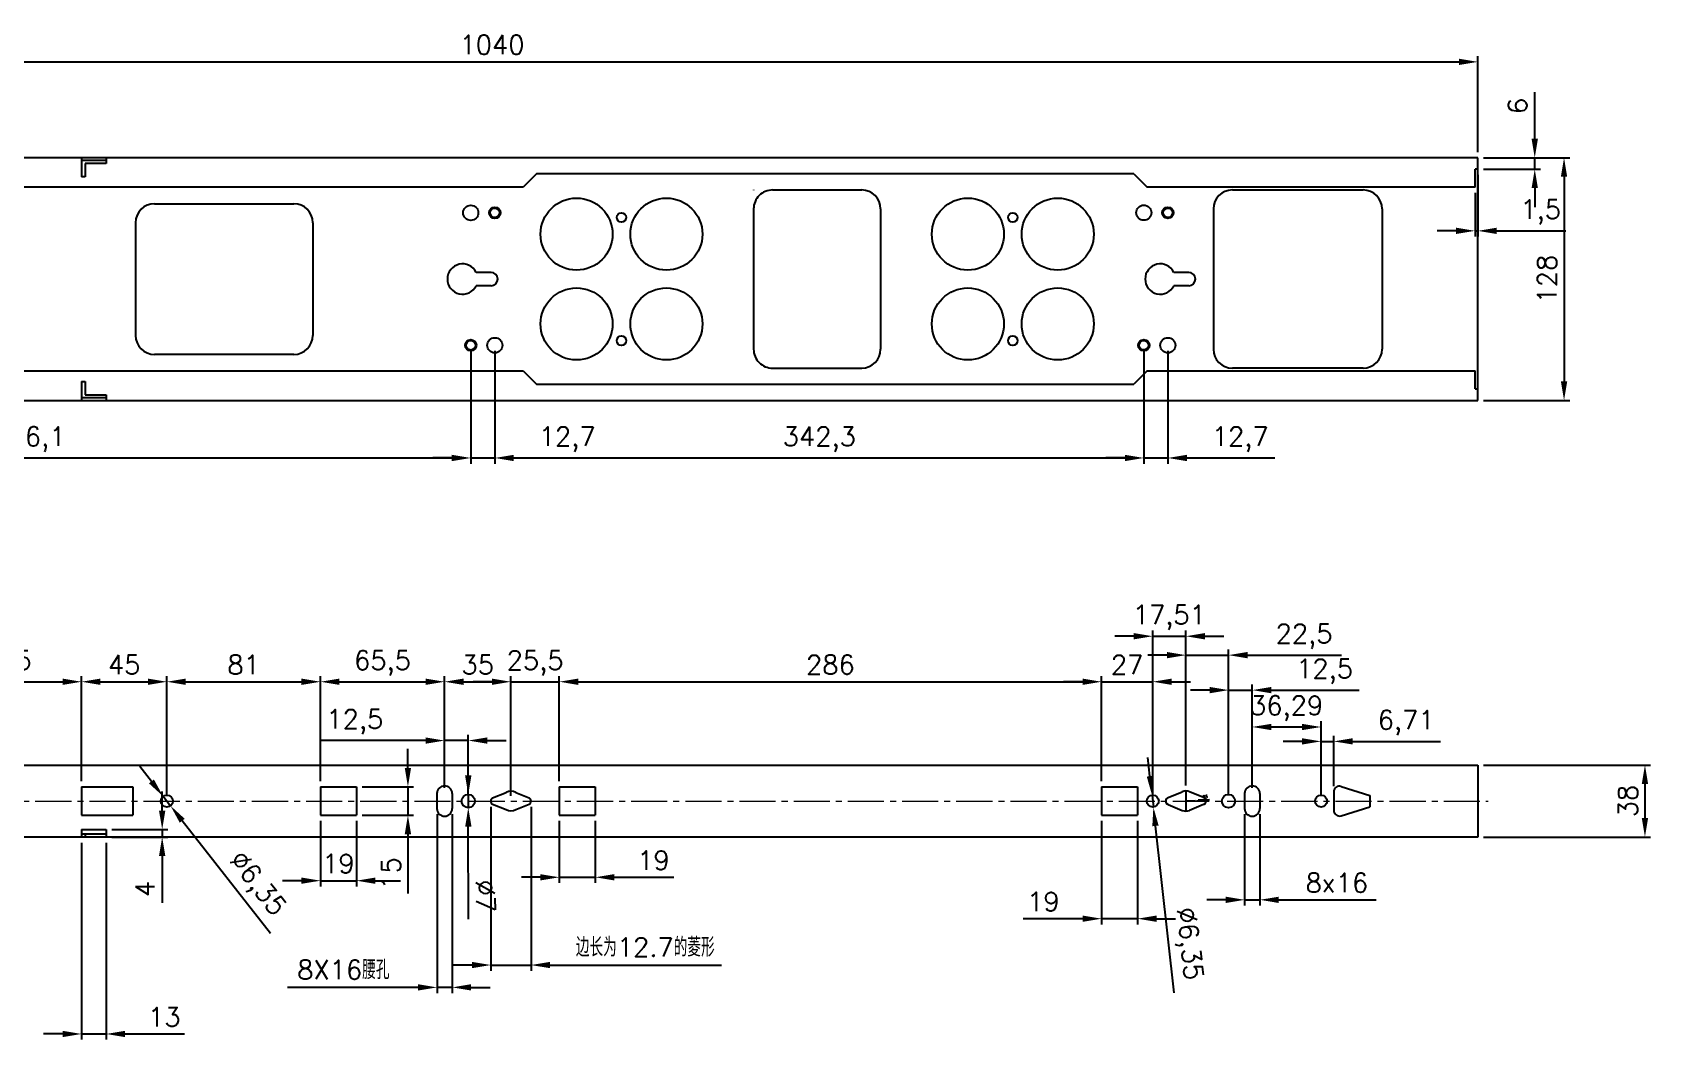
# Model space of a CAD drawing. Header units: millimetres. Extents: x 25928 to 50356, y -44172 to 20163.
# Drawn here: x 32324 to 33177, y 18447 to 18978 of the extents above; entities that cross this region are included whole.
import ezdxf

# ---------------------------------------------------------------- set-up
doc = ezdxf.new("R2010")
doc.units = ezdxf.units.MM
doc.linetypes.add('CENTER2', pattern=[28.575, 19.05, -3.175, 3.175, -3.175])
doc.layers.add('cen', color=1, linetype='CENTER2', lineweight=9)
doc.layers.add('dim', color=2, linetype='Continuous', lineweight=9)
doc.layers.add('yellow', color=2, linetype='Continuous')
doc.styles.get("Standard").update_dxf_attribs({"font": 'txt', "bigfont": 'gbcbig.shx'})
doc.dimstyles.new('0.25small', dxfattribs={"dimtxt": 1.5, "dimasz": 1.5, "dimexe": 1, "dimexo": 1, "dimgap": 1, "dimtad": 1, "dimtxsty": 'Standard', "dimcen": 2.5, "dimadec": 0, "dimazin": 0, "dimtfac": 1, "dimtmove": 0, "dimatfit": 3, "dimfxl": 0, "dimarcsym": 0})
doc.dimstyles.new('2-small', dxfattribs={"dimtxt": 10, "dimasz": 10, "dimexe": 3, "dimexo": 3, "dimgap": 4, "dimtad": 1, "dimtxsty": 'Standard', "dimcen": 5, "dimadec": 0, "dimazin": 0, "dimtfac": 1, "dimtmove": 0, "dimatfit": 3, "dimfxl": 0, "dimarcsym": 0})

# ---------------------------------------------------------------- blocks, each defined once
blk = doc.blocks.new('*D253')
at = {"layer": 'Defpoints', "color": 0}
for p in [(33086.04, 18962.42), (32046.04, 18911.81), (33086.04, 18911.81)]:
    blk.add_point(p, dxfattribs=at)
at = {"layer": 'dim', "color": 0, "lineweight": -2}
for p, q in [((32046.04, 18914.81), (32046.04, 18965.42)), ((32056.04, 18962.42), (33076.04, 18962.42)), ((33086.04, 18914.81), (33086.04, 18965.42))]:
    blk.add_line(p, q, dxfattribs=at)
at = {"layer": 'dim', "color": 0}
for points in [[(32056.04, 18964.09), (32056.04, 18960.76), (32046.04, 18962.42)], [(33076.04, 18964.09), (33076.04, 18960.76), (33086.04, 18962.42)]]:
    blk.add_solid(points, dxfattribs=at)
at = {"layer": 'dim', "color": 0, "insert": (32566.04, 18971.42), "char_height": 10, "attachment_point": 5}
blk.add_mtext('1040', dxfattribs=at)
blk = doc.blocks.new('*D254')
at = {"layer": 'Defpoints', "color": 0}
for p in [(33086.04, 18911.81), (33086.04, 18783.81), (33131.5, 18783.81)]:
    blk.add_point(p, dxfattribs=at)
at = {"layer": 'dim', "color": 0, "lineweight": -2}
for p, q in [((33089.04, 18911.81), (33134.5, 18911.81)), ((33131.5, 18901.81), (33131.5, 18793.81)), ((33089.04, 18783.81), (33134.5, 18783.81))]:
    blk.add_line(p, q, dxfattribs=at)
at = {"layer": 'dim', "color": 0}
for points in [[(33129.83, 18901.81), (33133.16, 18901.81), (33131.5, 18911.81)], [(33129.83, 18793.81), (33133.16, 18793.81), (33131.5, 18783.81)]]:
    blk.add_solid(points, dxfattribs=at)
at = {"layer": 'dim', "color": 0, "insert": (33122.5, 18847.81), "char_height": 10, "attachment_point": 5, "rotation": 90}
blk.add_mtext('128', dxfattribs=at)
blk = doc.blocks.new('*D255')
at = {"layer": 'Defpoints', "color": 0}
for p in [(33086.04, 18591.39), (33086.04, 18553.39), (33174.17, 18553.39)]:
    blk.add_point(p, dxfattribs=at)
at = {"layer": 'dim', "color": 0, "lineweight": -2}
for p, q in [((33089.04, 18591.39), (33177.17, 18591.39)), ((33174.17, 18581.39), (33174.17, 18563.39)), ((33089.04, 18553.39), (33177.17, 18553.39))]:
    blk.add_line(p, q, dxfattribs=at)
at = {"layer": 'dim', "color": 0}
for points in [[(33172.5, 18581.39), (33175.84, 18581.39), (33174.17, 18591.39)], [(33172.5, 18563.39), (33175.84, 18563.39), (33174.17, 18553.39)]]:
    blk.add_solid(points, dxfattribs=at)
at = {"layer": 'dim', "color": 0, "insert": (33165.17, 18572.39), "char_height": 10, "attachment_point": 5, "rotation": 90}
blk.add_mtext('38', dxfattribs=at)
blk = doc.blocks.new('*D275')
at = {"layer": 'Defpoints', "color": 0}
for p in [(32349.54, 18635.35), (32267.04, 18577.71), (32349.54, 18579.89)]:
    blk.add_point(p, dxfattribs=at)
at = {"layer": 'dim', "color": 0, "lineweight": -2}
for p, q in [((32267.04, 18580.71), (32267.04, 18638.35)), ((32277.04, 18635.35), (32339.54, 18635.35)), ((32349.54, 18582.89), (32349.54, 18638.35))]:
    blk.add_line(p, q, dxfattribs=at)
at = {"layer": 'dim', "color": 0}
for points in [[(32277.04, 18637.01), (32277.04, 18633.68), (32267.04, 18635.35)], [(32339.54, 18637.01), (32339.54, 18633.68), (32349.54, 18635.35)]]:
    blk.add_solid(points, dxfattribs=at)
at = {"layer": 'dim', "color": 0, "insert": (32308.29, 18645.18), "char_height": 10, "attachment_point": 5}
blk.add_mtext('82,5', dxfattribs=at)
blk = doc.blocks.new('*D278')
at = {"layer": 'Defpoints', "color": 0}
for p in [(32394.54, 18635.35), (32349.54, 18579.89), (32394.54, 18572.39)]:
    blk.add_point(p, dxfattribs=at)
at = {"layer": 'dim', "color": 0, "lineweight": -2}
for p, q in [((32349.54, 18582.89), (32349.54, 18638.35)), ((32359.54, 18635.35), (32384.54, 18635.35)), ((32394.54, 18575.39), (32394.54, 18638.35))]:
    blk.add_line(p, q, dxfattribs=at)
at = {"layer": 'dim', "color": 0}
for points in [[(32359.54, 18637.01), (32359.54, 18633.68), (32349.54, 18635.35)], [(32384.54, 18637.01), (32384.54, 18633.68), (32394.54, 18635.35)]]:
    blk.add_solid(points, dxfattribs=at)
at = {"layer": 'dim', "color": 0, "insert": (32372.04, 18644.35), "char_height": 10, "attachment_point": 5}
blk.add_mtext('45', dxfattribs=at)
blk = doc.blocks.new('*D279')
at = {"layer": 'Defpoints', "color": 0}
for p in [(32475.54, 18635.35), (32475.54, 18579.89), (32394.54, 18572.39)]:
    blk.add_point(p, dxfattribs=at)
at = {"layer": 'dim', "color": 0, "lineweight": -2}
for p, q in [((32394.54, 18575.39), (32394.54, 18638.35)), ((32404.54, 18635.35), (32465.54, 18635.35)), ((32475.54, 18582.89), (32475.54, 18638.35))]:
    blk.add_line(p, q, dxfattribs=at)
at = {"layer": 'dim', "color": 0}
for points in [[(32404.54, 18637.01), (32404.54, 18633.68), (32394.54, 18635.35)], [(32465.54, 18637.01), (32465.54, 18633.68), (32475.54, 18635.35)]]:
    blk.add_solid(points, dxfattribs=at)
at = {"layer": 'dim', "color": 0, "insert": (32435.04, 18644.35), "char_height": 10, "attachment_point": 5}
blk.add_mtext('81', dxfattribs=at)
blk = doc.blocks.new('*D280')
at = {"layer": 'Defpoints', "color": 0}
for p in [(32349.54, 18553.39), (32362.54, 18553.39), (32362.54, 18449.51)]:
    blk.add_point(p, dxfattribs=at)
at = {"layer": 'dim', "color": 0, "lineweight": -2}
for p, q in [((32349.54, 18550.39), (32349.54, 18446.51)), ((32362.54, 18550.39), (32362.54, 18446.51)), ((32339.54, 18449.51), (32329.54, 18449.51)), ((32349.54, 18449.51), (32362.54, 18449.51)), ((32372.54, 18449.51), (32403.87, 18449.51))]:
    blk.add_line(p, q, dxfattribs=at)
at = {"layer": 'dim', "color": 0}
for points in [[(32339.54, 18451.17), (32339.54, 18447.84), (32349.54, 18449.51)], [(32372.54, 18451.17), (32372.54, 18447.84), (32362.54, 18449.51)]]:
    blk.add_solid(points, dxfattribs=at)
at = {"layer": 'dim', "color": 0, "insert": (32393.2, 18458.51), "char_height": 10, "attachment_point": 5}
blk.add_mtext('13', dxfattribs=at)
blk = doc.blocks.new('*D281')
at = {"layer": 'Defpoints', "color": 0}
for p in [(32362.54, 18557.39), (32362.54, 18553.39), (32392.08, 18553.39)]:
    blk.add_point(p, dxfattribs=at)
at = {"layer": 'dim', "color": 0, "lineweight": -2}
for p, q in [((32392.08, 18567.39), (32392.08, 18577.39)), ((32365.54, 18557.39), (32395.08, 18557.39)), ((32392.08, 18557.39), (32392.08, 18553.39)), ((32365.54, 18553.39), (32395.08, 18553.39)), ((32392.08, 18543.39), (32392.08, 18518.72))]:
    blk.add_line(p, q, dxfattribs=at)
at = {"layer": 'dim', "color": 0}
for points in [[(32390.41, 18567.39), (32393.75, 18567.39), (32392.08, 18557.39)], [(32390.41, 18543.39), (32393.75, 18543.39), (32392.08, 18553.39)]]:
    blk.add_solid(points, dxfattribs=at)
at = {"layer": 'dim', "color": 0, "insert": (32383.08, 18526.05), "char_height": 10, "attachment_point": 5, "rotation": 90}
blk.add_mtext('4', dxfattribs=at)
blk = doc.blocks.new('*D282')
at = {"layer": 'Defpoints', "color": 0}
for p in [(32392.58, 18574.89), (32396.49, 18569.89)]:
    blk.add_point(p, dxfattribs=at)
at = {"layer": 'dim', "color": 0, "lineweight": -2}
for p, q in [((32386.42, 18582.76), (32380.25, 18590.63)), ((32392.58, 18574.89), (32396.49, 18569.89)), ((32449.2, 18502.57), (32402.66, 18562.01))]:
    blk.add_line(p, q, dxfattribs=at)
at = {"layer": 'dim', "color": 0}
for points in [[(32387.73, 18583.79), (32385.1, 18581.73), (32392.58, 18574.89)], [(32403.97, 18563.04), (32401.35, 18560.98), (32396.49, 18569.89)]]:
    blk.add_solid(points, dxfattribs=at)
at = {"layer": 'dim', "color": 0, "insert": (32441.63, 18528.18), "char_height": 10, "attachment_point": 5, "rotation": 308.05506}
blk.add_mtext('∅6,35', dxfattribs=at)
blk = doc.blocks.new('*D283')
at = {"layer": 'Defpoints', "color": 0}
for p in [(32541.04, 18635.35), (32475.54, 18579.89), (32541.04, 18576.39)]:
    blk.add_point(p, dxfattribs=at)
at = {"layer": 'dim', "color": 0, "lineweight": -2}
for p, q in [((32475.54, 18582.89), (32475.54, 18638.35)), ((32485.54, 18635.35), (32531.04, 18635.35)), ((32541.04, 18579.39), (32541.04, 18638.35))]:
    blk.add_line(p, q, dxfattribs=at)
at = {"layer": 'dim', "color": 0}
for points in [[(32485.54, 18637.01), (32485.54, 18633.68), (32475.54, 18635.35)], [(32531.04, 18637.01), (32531.04, 18633.68), (32541.04, 18635.35)]]:
    blk.add_solid(points, dxfattribs=at)
at = {"layer": 'dim', "color": 0, "insert": (32508.29, 18645.18), "char_height": 10, "attachment_point": 5}
blk.add_mtext('65,5', dxfattribs=at)
blk = doc.blocks.new('*D284')
at = {"layer": 'Defpoints', "color": 0}
for p in [(32553.54, 18604.31), (32541.04, 18576.39), (32553.54, 18572.39)]:
    blk.add_point(p, dxfattribs=at)
at = {"layer": 'dim', "color": 0, "lineweight": -2}
for p, q in [((32531.04, 18604.31), (32475.54, 18604.31)), ((32541.04, 18579.39), (32541.04, 18607.31)), ((32553.54, 18604.31), (32541.04, 18604.31)), ((32553.54, 18575.39), (32553.54, 18607.31)), ((32563.54, 18604.31), (32573.54, 18604.31))]:
    blk.add_line(p, q, dxfattribs=at)
at = {"layer": 'dim', "color": 0}
for points in [[(32531.04, 18605.97), (32531.04, 18602.64), (32541.04, 18604.31)], [(32563.54, 18605.97), (32563.54, 18602.64), (32553.54, 18604.31)]]:
    blk.add_solid(points, dxfattribs=at)
at = {"layer": 'dim', "color": 0, "insert": (32493.7, 18614.14), "char_height": 10, "attachment_point": 5}
blk.add_mtext('12,5', dxfattribs=at)
blk = doc.blocks.new('*D285')
at = {"layer": 'Defpoints', "color": 0}
for p in [(32475.54, 18564.89), (32494.54, 18564.89), (32494.54, 18530.38)]:
    blk.add_point(p, dxfattribs=at)
at = {"layer": 'dim', "color": 0, "lineweight": -2}
for p, q in [((32475.54, 18561.89), (32475.54, 18527.38)), ((32494.54, 18561.89), (32494.54, 18527.38)), ((32465.54, 18530.38), (32455.54, 18530.38)), ((32475.54, 18530.38), (32494.54, 18530.38)), ((32504.54, 18530.38), (32514.54, 18530.38))]:
    blk.add_line(p, q, dxfattribs=at)
at = {"layer": 'dim', "color": 0}
for points in [[(32465.54, 18532.05), (32465.54, 18528.72), (32475.54, 18530.38)], [(32504.54, 18532.05), (32504.54, 18528.72), (32494.54, 18530.38)]]:
    blk.add_solid(points, dxfattribs=at)
at = {"layer": 'dim', "color": 0, "insert": (32485.04, 18539.38), "char_height": 10, "attachment_point": 5}
blk.add_mtext('19', dxfattribs=at)
blk = doc.blocks.new('*D286')
at = {"layer": 'Defpoints', "color": 0}
for p in [(32494.54, 18579.89), (32494.54, 18564.89), (32521.7, 18564.89)]:
    blk.add_point(p, dxfattribs=at)
at = {"layer": 'dim', "color": 0, "lineweight": -2}
for p, q in [((32521.7, 18589.89), (32521.7, 18599.89)), ((32497.54, 18579.89), (32524.7, 18579.89)), ((32521.7, 18579.89), (32521.7, 18564.89)), ((32497.54, 18564.89), (32524.7, 18564.89)), ((32521.7, 18554.89), (32521.7, 18523.55))]:
    blk.add_line(p, q, dxfattribs=at)
at = {"layer": 'dim', "color": 0}
for points in [[(32520.03, 18589.89), (32523.37, 18589.89), (32521.7, 18579.89)], [(32520.03, 18554.89), (32523.37, 18554.89), (32521.7, 18564.89)]]:
    blk.add_solid(points, dxfattribs=at)
at = {"layer": 'dim', "color": 0, "insert": (32512.7, 18534.22), "char_height": 10, "attachment_point": 5, "rotation": 90}
blk.add_mtext('15', dxfattribs=at)
blk = doc.blocks.new('*D287')
at = {"layer": 'Defpoints', "color": 0}
for p in [(32537.04, 18568.39), (32545.04, 18568.39), (32537.04, 18474.08)]:
    blk.add_point(p, dxfattribs=at)
at = {"layer": 'dim', "color": 0, "lineweight": -2}
for p, q in [((32537.04, 18565.39), (32537.04, 18471.08)), ((32545.04, 18565.39), (32545.04, 18471.08)), ((32527.04, 18474.08), (32458.25, 18474.08)), ((32545.04, 18474.08), (32537.04, 18474.08)), ((32555.04, 18474.08), (32565.04, 18474.08))]:
    blk.add_line(p, q, dxfattribs=at)
at = {"layer": 'dim', "color": 0}
for points in [[(32527.04, 18475.75), (32527.04, 18472.42), (32537.04, 18474.08)], [(32555.04, 18475.75), (32555.04, 18472.42), (32545.04, 18474.08)]]:
    blk.add_solid(points, dxfattribs=at)
at = {"layer": 'dim', "color": 0, "insert": (32487.65, 18483.41), "char_height": 10, "attachment_point": 5}
blk.add_mtext('8X16腰孔', dxfattribs=at)
blk = doc.blocks.new('*D288')
at = {"layer": 'Defpoints', "color": 0}
for p in [(32553.53, 18575.89), (32553.54, 18568.89)]:
    blk.add_point(p, dxfattribs=at)
at = {"layer": 'dim', "color": 0, "lineweight": -2}
for p, q in [((32553.52, 18585.89), (32553.5, 18595.89)), ((32553.53, 18575.89), (32553.54, 18568.89)), ((32553.64, 18510), (32553.56, 18558.89))]:
    blk.add_line(p, q, dxfattribs=at)
at = {"layer": 'dim', "color": 0}
for points in [[(32555.18, 18585.89), (32551.85, 18585.88), (32553.53, 18575.89)], [(32555.23, 18558.89), (32551.89, 18558.88), (32553.54, 18568.89)]]:
    blk.add_solid(points, dxfattribs=at)
at = {"layer": 'dim', "color": 0, "insert": (32562.62, 18522.35), "char_height": 10, "attachment_point": 5, "rotation": 270.09646}
blk.add_mtext('∅7', dxfattribs=at)
blk = doc.blocks.new('*D289')
at = {"layer": 'Defpoints', "color": 0}
for p in [(32576.04, 18635.35), (32541.04, 18579.39), (32576.04, 18572.22)]:
    blk.add_point(p, dxfattribs=at)
at = {"layer": 'dim', "color": 0, "lineweight": -2}
for p, q in [((32541.04, 18582.39), (32541.04, 18638.35)), ((32551.04, 18635.35), (32566.04, 18635.35)), ((32576.04, 18575.22), (32576.04, 18638.35))]:
    blk.add_line(p, q, dxfattribs=at)
at = {"layer": 'dim', "color": 0}
for points in [[(32551.04, 18637.01), (32551.04, 18633.68), (32541.04, 18635.35)], [(32566.04, 18637.01), (32566.04, 18633.68), (32576.04, 18635.35)]]:
    blk.add_solid(points, dxfattribs=at)
at = {"layer": 'dim', "color": 0, "insert": (32558.54, 18644.35), "char_height": 10, "attachment_point": 5}
blk.add_mtext('35', dxfattribs=at)
blk = doc.blocks.new('*D290')
at = {"layer": 'Defpoints', "color": 0}
for p in [(32565.43, 18572.39), (32586.65, 18572.39), (32586.65, 18485.87)]:
    blk.add_point(p, dxfattribs=at)
at = {"layer": 'dim', "color": 0, "lineweight": -2}
for p, q in [((32565.43, 18569.39), (32565.43, 18482.87)), ((32586.65, 18569.39), (32586.65, 18482.87)), ((32555.43, 18485.87), (32545.43, 18485.87)), ((32565.43, 18485.87), (32586.65, 18485.87)), ((32596.65, 18485.87), (32687.11, 18485.87))]:
    blk.add_line(p, q, dxfattribs=at)
at = {"layer": 'dim', "color": 0}
for points in [[(32555.43, 18487.54), (32555.43, 18484.21), (32565.43, 18485.87)], [(32596.65, 18487.54), (32596.65, 18484.21), (32586.65, 18485.87)]]:
    blk.add_solid(points, dxfattribs=at)
at = {"layer": 'dim', "color": 0, "insert": (32646.88, 18495.26), "char_height": 10, "attachment_point": 5}
blk.add_mtext('边长为12.7的菱形', dxfattribs=at)
blk = doc.blocks.new('*D291')
at = {"layer": 'Defpoints', "color": 0}
for p in [(32601.54, 18635.35), (32576.04, 18575.22), (32601.54, 18579.89)]:
    blk.add_point(p, dxfattribs=at)
at = {"layer": 'dim', "color": 0, "lineweight": -2}
for p, q in [((32566.04, 18635.35), (32556.04, 18635.35)), ((32576.04, 18578.22), (32576.04, 18638.35)), ((32576.04, 18635.35), (32601.54, 18635.35)), ((32601.54, 18582.89), (32601.54, 18638.35)), ((32611.54, 18635.35), (32621.54, 18635.35))]:
    blk.add_line(p, q, dxfattribs=at)
at = {"layer": 'dim', "color": 0}
for points in [[(32566.04, 18637.01), (32566.04, 18633.68), (32576.04, 18635.35)], [(32611.54, 18637.01), (32611.54, 18633.68), (32601.54, 18635.35)]]:
    blk.add_solid(points, dxfattribs=at)
at = {"layer": 'dim', "color": 0, "insert": (32588.79, 18645.18), "char_height": 10, "attachment_point": 5}
blk.add_mtext('25,5', dxfattribs=at)
blk = doc.blocks.new('*D292')
at = {"layer": 'Defpoints', "color": 0}
for p in [(32601.54, 18564.89), (32620.54, 18564.89), (32620.54, 18532.17)]:
    blk.add_point(p, dxfattribs=at)
at = {"layer": 'dim', "color": 0, "lineweight": -2}
for p, q in [((32601.54, 18561.89), (32601.54, 18529.17)), ((32620.54, 18561.89), (32620.54, 18529.17)), ((32591.54, 18532.17), (32581.54, 18532.17)), ((32601.54, 18532.17), (32620.54, 18532.17)), ((32630.54, 18532.17), (32661.87, 18532.17))]:
    blk.add_line(p, q, dxfattribs=at)
at = {"layer": 'dim', "color": 0}
for points in [[(32591.54, 18533.83), (32591.54, 18530.5), (32601.54, 18532.17)], [(32630.54, 18533.83), (32630.54, 18530.5), (32620.54, 18532.17)]]:
    blk.add_solid(points, dxfattribs=at)
at = {"layer": 'dim', "color": 0, "insert": (32651.2, 18541.17), "char_height": 10, "attachment_point": 5}
blk.add_mtext('19', dxfattribs=at)
blk = doc.blocks.new('*D293')
at = {"layer": 'Defpoints', "color": 0}
for p in [(32887.54, 18635.35), (32601.54, 18579.89), (32887.54, 18579.89)]:
    blk.add_point(p, dxfattribs=at)
at = {"layer": 'dim', "color": 0, "lineweight": -2}
for p, q in [((32601.54, 18582.89), (32601.54, 18638.35)), ((32611.54, 18635.35), (32877.54, 18635.35)), ((32887.54, 18582.89), (32887.54, 18638.35))]:
    blk.add_line(p, q, dxfattribs=at)
at = {"layer": 'dim', "color": 0}
for points in [[(32611.54, 18637.01), (32611.54, 18633.68), (32601.54, 18635.35)], [(32877.54, 18637.01), (32877.54, 18633.68), (32887.54, 18635.35)]]:
    blk.add_solid(points, dxfattribs=at)
at = {"layer": 'dim', "color": 0, "insert": (32744.54, 18644.35), "char_height": 10, "attachment_point": 5}
blk.add_mtext('286', dxfattribs=at)
blk = doc.blocks.new('*D294')
at = {"layer": 'Defpoints', "color": 0}
for p in [(32914.53, 18635.35), (32887.54, 18579.89), (32914.53, 18572.39)]:
    blk.add_point(p, dxfattribs=at)
at = {"layer": 'dim', "color": 0, "lineweight": -2}
for p, q in [((32877.54, 18635.35), (32867.54, 18635.35)), ((32887.54, 18582.89), (32887.54, 18638.35)), ((32887.54, 18635.35), (32914.53, 18635.35)), ((32914.53, 18575.39), (32914.53, 18638.35)), ((32924.53, 18635.35), (32934.53, 18635.35))]:
    blk.add_line(p, q, dxfattribs=at)
at = {"layer": 'dim', "color": 0}
for points in [[(32877.54, 18637.01), (32877.54, 18633.68), (32887.54, 18635.35)], [(32924.53, 18637.01), (32924.53, 18633.68), (32914.53, 18635.35)]]:
    blk.add_solid(points, dxfattribs=at)
at = {"layer": 'dim', "color": 0, "insert": (32901.04, 18644.35), "char_height": 10, "attachment_point": 5}
blk.add_mtext('27', dxfattribs=at)
blk = doc.blocks.new('*D295')
at = {"layer": 'Defpoints', "color": 0}
for p in [(32932.04, 18659.36), (32932.04, 18577.55), (32914.53, 18572.39)]:
    blk.add_point(p, dxfattribs=at)
at = {"layer": 'dim', "color": 0, "lineweight": -2}
for p, q in [((32904.53, 18659.36), (32894.53, 18659.36)), ((32914.53, 18575.39), (32914.53, 18662.36)), ((32914.53, 18659.36), (32932.04, 18659.36)), ((32932.04, 18580.55), (32932.04, 18662.36)), ((32942.04, 18659.36), (32952.04, 18659.36))]:
    blk.add_line(p, q, dxfattribs=at)
at = {"layer": 'dim', "color": 0}
for points in [[(32904.53, 18661.03), (32904.53, 18657.69), (32914.53, 18659.36)], [(32942.04, 18661.03), (32942.04, 18657.69), (32932.04, 18659.36)]]:
    blk.add_solid(points, dxfattribs=at)
at = {"layer": 'dim', "color": 0, "insert": (32923.29, 18669.19), "char_height": 10, "attachment_point": 5}
blk.add_mtext('17,51', dxfattribs=at)
blk = doc.blocks.new('*D296')
at = {"layer": 'Defpoints', "color": 0}
for p in [(32954.54, 18649.39), (32932.04, 18577.55), (32954.54, 18572.39)]:
    blk.add_point(p, dxfattribs=at)
at = {"layer": 'dim', "color": 0, "lineweight": -2}
for p, q in [((32932.04, 18580.55), (32932.04, 18652.39)), ((32954.54, 18575.39), (32954.54, 18652.39)), ((32922.04, 18649.39), (32912.04, 18649.39)), ((32932.04, 18649.39), (32954.54, 18649.39)), ((32964.54, 18649.39), (33014.2, 18649.39))]:
    blk.add_line(p, q, dxfattribs=at)
at = {"layer": 'dim', "color": 0}
for points in [[(32922.04, 18651.06), (32922.04, 18647.72), (32932.04, 18649.39)], [(32964.54, 18651.06), (32964.54, 18647.72), (32954.54, 18649.39)]]:
    blk.add_solid(points, dxfattribs=at)
at = {"layer": 'dim', "color": 0, "insert": (32994.37, 18659.22), "char_height": 10, "attachment_point": 5}
blk.add_mtext('22,5', dxfattribs=at)
blk = doc.blocks.new('*D297')
at = {"layer": 'Defpoints', "color": 0}
for p in [(32967.04, 18630.93), (32967.04, 18576.39), (32954.54, 18572.39)]:
    blk.add_point(p, dxfattribs=at)
at = {"layer": 'dim', "color": 0, "lineweight": -2}
for p, q in [((32954.54, 18575.39), (32954.54, 18633.93)), ((32967.04, 18579.39), (32967.04, 18633.93)), ((32944.54, 18630.93), (32934.54, 18630.93)), ((32954.54, 18630.93), (32967.04, 18630.93)), ((32977.04, 18630.93), (33023.37, 18630.93))]:
    blk.add_line(p, q, dxfattribs=at)
at = {"layer": 'dim', "color": 0}
for points in [[(32944.54, 18632.6), (32944.54, 18629.27), (32954.54, 18630.93)], [(32977.04, 18632.6), (32977.04, 18629.27), (32967.04, 18630.93)]]:
    blk.add_solid(points, dxfattribs=at)
at = {"layer": 'dim', "color": 0, "insert": (33005.2, 18640.77), "char_height": 10, "attachment_point": 5}
blk.add_mtext('12,5', dxfattribs=at)
blk = doc.blocks.new('*D298')
at = {"layer": 'Defpoints', "color": 0}
for p in [(33003.33, 18611.48), (32967.04, 18576.39), (33003.33, 18572.39)]:
    blk.add_point(p, dxfattribs=at)
at = {"layer": 'dim', "color": 0, "lineweight": -2}
for p, q in [((32967.04, 18579.39), (32967.04, 18614.48)), ((32977.04, 18611.48), (32993.33, 18611.48)), ((33003.33, 18575.39), (33003.33, 18614.48))]:
    blk.add_line(p, q, dxfattribs=at)
at = {"layer": 'dim', "color": 0}
for points in [[(32977.04, 18613.14), (32977.04, 18609.81), (32967.04, 18611.48)], [(32993.33, 18613.14), (32993.33, 18609.81), (33003.33, 18611.48)]]:
    blk.add_solid(points, dxfattribs=at)
at = {"layer": 'dim', "color": 0, "insert": (32985.18, 18621.31), "char_height": 10, "attachment_point": 5}
blk.add_mtext('36,29', dxfattribs=at)
blk = doc.blocks.new('*D299')
at = {"layer": 'Defpoints', "color": 0}
for p in [(33010.04, 18603.88), (33010.04, 18577.29), (33003.33, 18572.39)]:
    blk.add_point(p, dxfattribs=at)
at = {"layer": 'dim', "color": 0, "lineweight": -2}
for p, q in [((32993.33, 18603.88), (32983.33, 18603.88)), ((33003.33, 18575.39), (33003.33, 18606.88)), ((33003.33, 18603.88), (33010.04, 18603.88)), ((33010.04, 18580.29), (33010.04, 18606.88)), ((33020.04, 18603.88), (33066.37, 18603.88))]:
    blk.add_line(p, q, dxfattribs=at)
at = {"layer": 'dim', "color": 0}
for points in [[(32993.33, 18605.55), (32993.33, 18602.22), (33003.33, 18603.88)], [(33020.04, 18605.55), (33020.04, 18602.22), (33010.04, 18603.88)]]:
    blk.add_solid(points, dxfattribs=at)
at = {"layer": 'dim', "color": 0, "insert": (33048.2, 18613.72), "char_height": 10, "attachment_point": 5}
blk.add_mtext('6,71', dxfattribs=at)
blk = doc.blocks.new('*D300')
at = {"layer": 'Defpoints', "color": 0}
for p in [(32887.54, 18564.89), (32906.54, 18564.89), (32887.54, 18510.33)]:
    blk.add_point(p, dxfattribs=at)
at = {"layer": 'dim', "color": 0, "lineweight": -2}
for p, q in [((32887.54, 18561.89), (32887.54, 18507.33)), ((32906.54, 18561.89), (32906.54, 18507.33)), ((32877.54, 18510.33), (32846.2, 18510.33)), ((32906.54, 18510.33), (32887.54, 18510.33)), ((32916.54, 18510.33), (32926.54, 18510.33))]:
    blk.add_line(p, q, dxfattribs=at)
at = {"layer": 'dim', "color": 0}
for points in [[(32877.54, 18512), (32877.54, 18508.66), (32887.54, 18510.33)], [(32916.54, 18512), (32916.54, 18508.66), (32906.54, 18510.33)]]:
    blk.add_solid(points, dxfattribs=at)
at = {"layer": 'dim', "color": 0, "insert": (32856.87, 18519.33), "char_height": 10, "attachment_point": 5}
blk.add_mtext('19', dxfattribs=at)
blk = doc.blocks.new('*D301')
at = {"layer": 'Defpoints', "color": 0}
for p in [(32963.04, 18568.39), (32971.04, 18568.39), (32971.04, 18520.28)]:
    blk.add_point(p, dxfattribs=at)
at = {"layer": 'dim', "color": 0, "lineweight": -2}
for p, q in [((32963.04, 18565.39), (32963.04, 18517.28)), ((32971.04, 18565.39), (32971.04, 18517.28)), ((32953.04, 18520.28), (32943.04, 18520.28)), ((32963.04, 18520.28), (32971.04, 18520.28)), ((32981.04, 18520.28), (33032.37, 18520.28))]:
    blk.add_line(p, q, dxfattribs=at)
at = {"layer": 'dim', "color": 0}
for points in [[(32953.04, 18521.94), (32953.04, 18518.61), (32963.04, 18520.28)], [(32981.04, 18521.94), (32981.04, 18518.61), (32971.04, 18520.28)]]:
    blk.add_solid(points, dxfattribs=at)
at = {"layer": 'dim', "color": 0, "insert": (33011.7, 18529.28), "char_height": 10, "attachment_point": 5}
blk.add_mtext('8x16', dxfattribs=at)
blk = doc.blocks.new('*D302')
at = {"layer": 'Defpoints', "color": 0}
for p in [(32914.18, 18575.54), (32914.89, 18569.23)]:
    blk.add_point(p, dxfattribs=at)
at = {"layer": 'dim', "color": 0, "lineweight": -2}
for p, q in [((32913.07, 18585.48), (32911.96, 18595.42)), ((32914.18, 18575.54), (32914.89, 18569.23)), ((32925.86, 18471.21), (32916, 18559.29))]:
    blk.add_line(p, q, dxfattribs=at)
at = {"layer": 'dim', "color": 0}
for points in [[(32914.72, 18585.66), (32911.41, 18585.29), (32914.18, 18575.54)], [(32917.65, 18559.48), (32914.34, 18559.11), (32914.89, 18569.23)]]:
    blk.add_solid(points, dxfattribs=at)
at = {"layer": 'dim', "color": 0, "insert": (32932.87, 18496.98), "char_height": 10, "attachment_point": 5, "rotation": 276.3862}
blk.add_mtext('∅6,35', dxfattribs=at)
blk = doc.blocks.new('*D316')
at = {"layer": 'Defpoints', "color": 0}
for p in [(32088.74, 18812.89), (32554.84, 18812.87), (32554.84, 18753.41)]:
    blk.add_point(p, dxfattribs=at)
at = {"layer": 'dim', "color": 0, "lineweight": -2}
for p, q in [((32088.74, 18809.89), (32088.74, 18750.41)), ((32554.84, 18809.87), (32554.84, 18750.41)), ((32098.74, 18753.41), (32544.84, 18753.41))]:
    blk.add_line(p, q, dxfattribs=at)
at = {"layer": 'dim', "color": 0}
for points in [[(32098.74, 18755.08), (32098.74, 18751.74), (32088.74, 18753.41)], [(32544.84, 18755.08), (32544.84, 18751.74), (32554.84, 18753.41)]]:
    blk.add_solid(points, dxfattribs=at)
at = {"layer": 'dim', "color": 0, "insert": (32321.79, 18763.24), "char_height": 10, "attachment_point": 5}
blk.add_mtext('466,1', dxfattribs=at)
blk = doc.blocks.new('*D317')
at = {"layer": 'Defpoints', "color": 0}
for p in [(32554.84, 18812.87), (32567.54, 18812.87), (32567.54, 18753.41)]:
    blk.add_point(p, dxfattribs=at)
at = {"layer": 'dim', "color": 0, "lineweight": -2}
for p, q in [((32554.84, 18809.87), (32554.84, 18750.41)), ((32567.54, 18809.87), (32567.54, 18750.41)), ((32544.84, 18753.41), (32534.84, 18753.41)), ((32554.84, 18753.41), (32567.54, 18753.41)), ((32577.54, 18753.41), (32623.87, 18753.41))]:
    blk.add_line(p, q, dxfattribs=at)
at = {"layer": 'dim', "color": 0}
for points in [[(32544.84, 18755.08), (32544.84, 18751.74), (32554.84, 18753.41)], [(32577.54, 18755.08), (32577.54, 18751.74), (32567.54, 18753.41)]]:
    blk.add_solid(points, dxfattribs=at)
at = {"layer": 'dim', "color": 0, "insert": (32605.7, 18763.24), "char_height": 10, "attachment_point": 5}
blk.add_mtext('12,7', dxfattribs=at)
blk = doc.blocks.new('*D318')
at = {"layer": 'Defpoints', "color": 0}
for p in [(32567.54, 18812.87), (32909.84, 18812.89), (32909.84, 18753.41)]:
    blk.add_point(p, dxfattribs=at)
at = {"layer": 'dim', "color": 0, "lineweight": -2}
for p, q in [((32567.54, 18809.87), (32567.54, 18750.41)), ((32909.84, 18809.89), (32909.84, 18750.41)), ((32577.54, 18753.41), (32899.84, 18753.41))]:
    blk.add_line(p, q, dxfattribs=at)
at = {"layer": 'dim', "color": 0}
for points in [[(32577.54, 18755.08), (32577.54, 18751.74), (32567.54, 18753.41)], [(32899.84, 18755.08), (32899.84, 18751.74), (32909.84, 18753.41)]]:
    blk.add_solid(points, dxfattribs=at)
at = {"layer": 'dim', "color": 0, "insert": (32738.69, 18763.24), "char_height": 10, "attachment_point": 5}
blk.add_mtext('342,3', dxfattribs=at)
blk = doc.blocks.new('*D319')
at = {"layer": 'Defpoints', "color": 0}
for p in [(32909.84, 18812.89), (32922.54, 18812.89), (32922.54, 18753.41)]:
    blk.add_point(p, dxfattribs=at)
at = {"layer": 'dim', "color": 0, "lineweight": -2}
for p, q in [((32909.84, 18809.89), (32909.84, 18750.41)), ((32922.54, 18809.89), (32922.54, 18750.41)), ((32899.84, 18753.41), (32889.84, 18753.41)), ((32909.84, 18753.41), (32922.54, 18753.41)), ((32932.54, 18753.41), (32978.87, 18753.41))]:
    blk.add_line(p, q, dxfattribs=at)
at = {"layer": 'dim', "color": 0}
for points in [[(32899.84, 18755.08), (32899.84, 18751.74), (32909.84, 18753.41)], [(32932.54, 18755.08), (32932.54, 18751.74), (32922.54, 18753.41)]]:
    blk.add_solid(points, dxfattribs=at)
at = {"layer": 'dim', "color": 0, "insert": (32960.7, 18763.24), "char_height": 10, "attachment_point": 5}
blk.add_mtext('12,7', dxfattribs=at)
blk = doc.blocks.new('*D320')
at = {"layer": 'Defpoints', "color": 0}
for p in [(33086.04, 18911.81), (33116.04, 18911.81), (33086.04, 18905.81)]:
    blk.add_point(p, dxfattribs=at)
at = {"layer": 'dim', "color": 0, "lineweight": -2}
for p, q in [((33116.04, 18921.81), (33116.04, 18946.48)), ((33089.04, 18911.81), (33119.04, 18911.81)), ((33116.04, 18905.81), (33116.04, 18911.81)), ((33089.04, 18905.81), (33119.04, 18905.81)), ((33116.04, 18895.81), (33116.04, 18885.81))]:
    blk.add_line(p, q, dxfattribs=at)
at = {"layer": 'dim', "color": 0}
for points in [[(33114.37, 18921.81), (33117.71, 18921.81), (33116.04, 18911.81)], [(33114.37, 18895.81), (33117.71, 18895.81), (33116.04, 18905.81)]]:
    blk.add_solid(points, dxfattribs=at)
at = {"layer": 'dim', "color": 0, "insert": (33107.04, 18939.15), "char_height": 10, "attachment_point": 5, "rotation": 90}
blk.add_mtext('6', dxfattribs=at)
blk = doc.blocks.new('*D321')
at = {"layer": 'Defpoints', "color": 0}
for p in [(33086.04, 18905.81), (33084.54, 18896.31), (33086.04, 18873.26)]:
    blk.add_point(p, dxfattribs=at)
at = {"layer": 'dim', "color": 0, "lineweight": -2}
for p, q in [((33086.04, 18902.81), (33086.04, 18870.26)), ((33084.54, 18893.31), (33084.54, 18870.26)), ((33074.54, 18873.26), (33064.54, 18873.26)), ((33084.54, 18873.26), (33086.04, 18873.26)), ((33096.04, 18873.26), (33132.37, 18873.26))]:
    blk.add_line(p, q, dxfattribs=at)
at = {"layer": 'dim', "color": 0}
for points in [[(33074.54, 18874.92), (33074.54, 18871.59), (33084.54, 18873.26)], [(33096.04, 18874.92), (33096.04, 18871.59), (33086.04, 18873.26)]]:
    blk.add_solid(points, dxfattribs=at)
at = {"layer": 'dim', "color": 0, "insert": (33119.2, 18883.09), "char_height": 10, "attachment_point": 5}
blk.add_mtext('1,5', dxfattribs=at)
blk = doc.blocks.new('*D252')
at = {"layer": 'Defpoints', "color": 0}
for p in [(32932.04, 18572.55), (32937.03, 18572.75)]:
    blk.add_point(p, dxfattribs=at)
at = {"layer": 'yellow', "color": 0, "lineweight": -2}
for p, q in [((32932.04, 18572.55), (32937.03, 18572.75)), ((32944.53, 18573.04), (32938.53, 18572.81))]:
    blk.add_line(p, q, dxfattribs=at)
at = {"layer": 'yellow', "color": 0}
blk.add_solid([(32938.52, 18573.06), (32938.54, 18572.56), (32937.03, 18572.75)], dxfattribs=at)
at = {"layer": 'yellow', "color": 0, "insert": (32942.21, 18574.7), "char_height": 1.5, "attachment_point": 5, "rotation": 2.23661}
blk.add_mtext('R5', dxfattribs=at)
blk = doc.blocks.new('HTSH')
at = {"layer": 'yellow'}
for p, q in [((773.4, 15422.38), (780.88, 15425.48)), ((782.79, 15425.86), (782.79, 15415.2)), ((792.19, 15422.38), (784.71, 15425.48)), ((773.4, 15418.68), (780.88, 15415.58)), ((792.19, 15418.68), (784.71, 15415.58))]:
    blk.add_line(p, q, dxfattribs=at)
for centre, radius, start, end in [((782.79, 15420.86), 5, 67.5, 112.5), ((774.16, 15420.53), 2, 112.5, 247.5), ((782.79, 15420.2), 5, 247.5, 292.5), ((791.43, 15420.53), 2, 292.5, 67.5)]:
    blk.add_arc(centre, radius, start, end, dxfattribs=at)

msp = doc.modelspace()

# ---------------------------------------------------------------- linework, layer by layer
for p, q in [((33086.038, 18911.815), (32046.038, 18911.815)), ((32349.538, 18911.815), (32349.538, 18901.815)), ((32362.538, 18910.315), (32349.538, 18910.315)), ((32362.538, 18908.815), (32351.538, 18908.815)), ((32351.538, 18908.815), (32351.538, 18901.815)), ((32362.538, 18911.815), (32362.538, 18908.815)), ((33086.038, 18783.815), (33086.038, 18911.815)), ((32351.538, 18901.815), (32349.538, 18901.815)), ((32589.538, 18903.315), (32582.538, 18896.315)), ((32904.538, 18903.315), (32589.538, 18903.315)), ((32904.538, 18903.315), (32911.538, 18896.315)), ((33084.538, 18896.315), (33084.538, 18905.815)), ((33086.038, 18905.815), (33084.538, 18905.815)), ((32582.538, 18896.315), (32313.038, 18896.315)), ((32704.035, 18894.825), (32704.035, 18894.757)), ((32714.038, 18894.823), (32761.04, 18894.811)), ((33084.538, 18896.315), (32911.538, 18896.315)), ((32956.538, 18894.815), (33025.538, 18894.815)), ((32388.038, 18887.565), (32461.538, 18887.565)), ((32704.036, 18884.823), (32704.037, 18810.813)), ((32771.038, 18884.811), (32771.038, 18810.817)), ((32946.538, 18884.815), (32946.538, 18810.815)), ((33035.538, 18884.815), (33035.538, 18810.815)), ((32378.038, 18877.565), (32378.038, 18818.065)), ((32471.538, 18877.565), (32471.538, 18818.065)), ((32565.538, 18851.315), (32557.732, 18851.315)), ((32933.538, 18851.315), (32925.732, 18851.315)), ((32565.538, 18844.315), (32557.732, 18844.315)), ((32933.538, 18844.315), (32925.732, 18844.315)), ((32461.538, 18808.065), (32388.038, 18808.065)), ((32313.038, 18799.315), (32582.538, 18799.315)), ((32582.538, 18799.315), (32589.538, 18792.315)), ((32714.038, 18800.813), (32761.039, 18800.817)), ((32911.538, 18799.315), (32904.538, 18792.315)), ((32911.538, 18799.315), (33084.538, 18799.315)), ((33025.538, 18800.815), (32956.538, 18800.815)), ((33084.538, 18789.815), (33084.538, 18799.315)), ((32349.538, 18793.815), (32351.538, 18793.815)), ((32349.538, 18793.815), (32349.538, 18783.815)), ((32351.538, 18793.815), (32351.538, 18786.815)), ((32351.538, 18786.815), (32362.538, 18786.815)), ((32362.538, 18786.815), (32362.538, 18783.815)), ((32589.538, 18792.315), (32904.538, 18792.315)), ((33084.538, 18789.815), (33086.038, 18789.815)), ((32046.038, 18783.815), (33086.038, 18783.815)), ((32349.538, 18785.315), (32362.538, 18785.315)), ((32048.038, 18591.386), (33086.038, 18591.386)), ((33086.038, 18591.386), (33086.038, 18553.386)), ((32349.538, 18579.886), (32376.538, 18579.886)), ((32349.538, 18579.886), (32349.538, 18564.886)), ((32376.538, 18579.886), (32376.538, 18564.886)), ((32475.538, 18579.886), (32494.538, 18579.886)), ((32475.538, 18579.886), (32475.538, 18564.886)), ((32494.538, 18579.886), (32494.538, 18564.886)), ((32537.038, 18576.386), (32537.038, 18568.386)), ((32545.038, 18576.386), (32545.038, 18568.386)), ((32566.396, 18574.101), (32573.465, 18576.842)), ((32578.61, 18576.842), (32585.68, 18574.101)), ((32601.538, 18579.886), (32620.538, 18579.886)), ((32601.538, 18579.886), (32601.538, 18564.886)), ((32620.538, 18579.886), (32620.538, 18564.886)), ((32887.538, 18579.886), (32906.538, 18579.886)), ((32887.538, 18579.886), (32887.538, 18564.886)), ((32906.538, 18579.886), (32906.538, 18564.886)), ((32963.038, 18576.386), (32963.038, 18568.386)), ((32971.038, 18576.386), (32971.038, 18568.386)), ((33010.038, 18577.292), (33010.038, 18567.479)), ((33013.941, 18580.153), (33029.038, 18575.386)), ((33029.038, 18575.386), (33029.038, 18569.386)), ((32349.538, 18564.886), (32376.538, 18564.886)), ((32475.538, 18564.886), (32494.538, 18564.886)), ((32566.396, 18570.671), (32573.465, 18567.929)), ((32578.61, 18567.929), (32585.68, 18570.671)), ((32601.538, 18564.886), (32620.538, 18564.886)), ((32887.538, 18564.886), (32906.538, 18564.886)), ((33013.941, 18564.618), (33029.038, 18569.386)), ((32349.538, 18557.386), (32362.538, 18557.386)), ((32349.538, 18557.386), (32349.538, 18553.386)), ((32362.538, 18557.386), (32362.538, 18553.386)), ((33086.038, 18553.386), (32048.038, 18553.386)), ((32362.538, 18554.886), (32349.538, 18554.886)), ((32351.538, 18554.886), (32351.538, 18553.386))]:
    msp.add_line(p, q)
for centre, radius in [((32610.639, 18871.516), 19), ((32658.036, 18871.516), 19), ((32817.038, 18871.516), 19), ((32864.438, 18871.516), 19), ((32554.835, 18882.79), 4), ((32567.535, 18882.79), 3), ((32567.535, 18882.79), 2.5), ((32634.336, 18880.316), 2.5), ((32840.736, 18880.316), 2.5), ((32909.836, 18882.808), 4), ((32922.536, 18882.808), 3), ((32922.536, 18882.808), 2.5), ((32610.638, 18824.116), 19), ((32658.037, 18824.116), 19), ((32817.038, 18824.116), 19), ((32864.438, 18824.116), 19), ((32554.838, 18812.872), 3), ((32554.838, 18812.872), 2.5), ((32567.538, 18812.872), 4), ((32634.337, 18815.316), 2.5), ((32840.738, 18815.316), 2.5), ((32909.838, 18812.89), 3), ((32909.838, 18812.89), 2.5), ((32922.538, 18812.89), 4), ((32394.538, 18572.386), 3.175), ((32553.538, 18572.386), 3.5), ((32914.533, 18572.386), 3.175), ((32954.538, 18572.386), 3.5), ((33003.326, 18572.386), 3.175)]:
    msp.add_circle(centre, radius)
for centre, radius, start, end in [((32714.036, 18884.823), 10, 89.985634, 180.001399), ((32761.038, 18884.811), 10, 0, 89.985634), ((32956.538, 18884.815), 10, 90, 180), ((33025.538, 18884.815), 10, 0, 90), ((32388.038, 18877.565), 10, 90, 180), ((32461.538, 18877.565), 10, 0, 90), ((32550.538, 18847.815), 8, 25.94448, 334.05552), ((32918.538, 18847.815), 8, 25.94448, 334.05552), ((32565.538, 18847.815), 3.5, 270, 90), ((32933.538, 18847.815), 3.5, 270, 90), ((32388.038, 18818.065), 10, 180, 270), ((32461.538, 18818.065), 10, 270, 0), ((32714.037, 18810.813), 10, 180.001399, 270.005009), ((32761.038, 18810.817), 10, 270.005009, 0), ((32956.538, 18810.815), 10, 180, 270), ((33025.538, 18810.815), 10, 270, 0), ((32541.038, 18576.386), 4, 0, 180), ((32567.425, 18572.386), 2, 120.963757, 239.036243), ((32576.038, 18572.555), 5, 59.036243, 120.963757), ((32584.651, 18572.386), 2, 300.963757, 59.036243), ((32923.425, 18572.386), 2, 120.963757, 239.036243), ((32940.651, 18572.386), 2, 300.963757, 59.036243), ((32967.038, 18576.386), 4, 0, 180), ((33013.038, 18577.292), 3, 72.474432, 180), ((32541.038, 18568.386), 4, 180, 0), ((32576.038, 18572.217), 5, 239.036243, 300.963757), ((32967.038, 18568.386), 4, 180, 0), ((33013.038, 18567.479), 3, 180, 287.525568)]:
    msp.add_arc(centre, radius, start, end)
at = {"layer": 'cen'}
msp.add_line((32039.379, 18572.386), (33091.45, 18572.386), dxfattribs=at)

# ---------------------------------------------------------------- block references
at = {"layer": 'yellow'}
msp.add_blockref('HTSH', (32149.225, 3151.857), dxfattribs=at)

# ---------------------------------------------------------------- dimensions: what is measured, and where the dimension line sits
at = {"layer": 'dim'}
for base, p1, p2, picture, middle in [((33086.038, 18962.425), (32046.038, 18911.815), (33086.038, 18911.815), '*D253', (32566.038, 18962.425)), ((32932.037849159, 18659.358983323), (32914.532849159, 18572.385560628), (32932.037849159, 18577.554608733), '*D295', (32923.285349159, 18659.358983323)), ((32394.538, 18635.345), (32349.538, 18579.886), (32394.538, 18572.386), '*D278', (32372.038, 18635.345)), ((32541.038, 18635.345), (32475.538, 18579.886), (32541.038, 18576.386), '*D283', (32508.288, 18635.345)), ((32601.538, 18635.345), (32576.038, 18575.217), (32601.538, 18579.886), '*D291', (32588.788, 18635.345)), ((33003.326, 18611.477), (32967.038, 18576.386), (33003.326, 18572.386), '*D298', (32985.182, 18611.477)), ((32553.538, 18604.306), (32541.038, 18576.386), (32553.538, 18572.386), '*D284', (32493.705, 18604.306)), ((32494.538, 18530.383), (32475.538, 18564.886), (32494.538, 18564.886), '*D285', (32485.038, 18530.383))]:
    dim = msp.add_linear_dim(base=base, p1=p1, p2=p2, dimstyle='2-small', override={"dimpost": '\\X'}, dxfattribs=at)
    dim.commit()
    dim.dimension.update_dxf_attribs({"geometry": picture, "text_midpoint": middle, "dimtype": 160})
for base, p1, p2, picture, middle in [((33116.041, 18911.815), (33086.038, 18905.815), (33086.038, 18911.815), '*D320', (33107.041, 18939.148)), ((33131.497, 18783.815), (33086.038, 18911.815), (33086.038, 18783.815), '*D254', (33122.497, 18847.815)), ((32521.7, 18564.886), (32494.538, 18579.886), (32494.538, 18564.886), '*D286', (32512.7, 18534.219)), ((33174.17, 18553.386), (33086.038, 18591.386), (33086.038, 18553.386), '*D255', (33165.17, 18572.386)), ((32392.08, 18553.386), (32362.538, 18557.386), (32362.538, 18553.386), '*D281', (32383.08, 18526.052))]:
    dim = msp.add_linear_dim(base=base, p1=p1, p2=p2, angle=90, dimstyle='2-small', override={"dimpost": '\\X'}, dxfattribs=at)
    dim.commit()
    dim.dimension.update_dxf_attribs({"geometry": picture, "text_midpoint": middle})
for base, p1, p2, picture, middle in [((33086.038, 18873.258), (33084.538, 18896.315), (33086.038, 18905.815), '*D321', (33119.205, 18883.091)), ((32554.838, 18753.412), (32088.738, 18812.89), (32554.838, 18812.872), '*D316', (32321.788, 18763.245)), ((32567.538, 18753.412), (32554.838, 18812.872), (32567.538, 18812.872), '*D317', (32605.704, 18763.245)), ((32909.838, 18753.412), (32567.538, 18812.872), (32909.838, 18812.89), '*D318', (32738.688, 18763.245)), ((32922.538, 18753.412), (32909.838, 18812.89), (32922.538, 18812.89), '*D319', (32960.705, 18763.245)), ((32954.538, 18649.389), (32932.038, 18577.555), (32954.538, 18572.386), '*D296', (32994.371, 18659.223)), ((32349.538, 18635.345), (32267.038, 18577.713), (32349.538, 18579.886), '*D275', (32308.288, 18645.179)), ((32475.538, 18635.345), (32394.538, 18572.386), (32475.538, 18579.886), '*D279', (32435.038, 18644.345)), ((32576.038, 18635.345), (32541.038, 18579.386), (32576.038, 18572.217), '*D289', (32558.538, 18644.345)), ((32887.538, 18635.345), (32601.538, 18579.886), (32887.538, 18579.886), '*D293', (32744.538, 18644.345)), ((32914.532849159, 18635.345377503), (32887.537849159, 18579.885560628), (32914.532849159, 18572.385560628), '*D294', (32901.035349159, 18644.345377503)), ((32967.038, 18630.933), (32954.538, 18572.386), (32967.038, 18576.386), '*D297', (33005.205, 18640.766)), ((33010.038, 18603.883), (33003.326, 18572.386), (33010.038, 18577.292), '*D299', (33048.205, 18613.717)), ((32620.538, 18532.166), (32601.538, 18564.886), (32620.538, 18564.886), '*D292', (32651.205, 18541.166)), ((32887.538, 18510.331), (32906.538, 18564.886), (32887.538, 18564.886), '*D300', (32856.871, 18519.331)), ((32362.538, 18449.508), (32349.538, 18553.386), (32362.538, 18553.386), '*D280', (32393.205, 18458.508))]:
    dim = msp.add_linear_dim(base=base, p1=p1, p2=p2, dimstyle='2-small', override={"dimpost": '\\X'}, dxfattribs=at)
    dim.commit()
    dim.dimension.update_dxf_attribs({"geometry": picture, "text_midpoint": middle})
for p1, p2, picture, middle in [((32392.581, 18574.885), (32396.495, 18569.886), '*D282', (32433.888, 18522.12)), ((32553.532, 18575.886), (32553.544, 18568.886), '*D288', (32553.622, 18522.332)), ((32914.18, 18575.541), (32914.886, 18569.23), '*D302', (32923.095, 18495.89))]:
    dim = msp.add_diameter_dim_2p(p1=p1, p2=p2, dimstyle='2-small', override={"dimpost": '\\X'}, dxfattribs=at)
    dim.commit()
    dim.dimension.update_dxf_attribs({"geometry": picture, "text_midpoint": middle, "dimtype": 163})
for base, p1, p2, text, picture, middle in [((32537.038, 18474.082), (32545.038, 18568.386), (32537.038, 18568.386), '8X16腰孔', '*D287', (32487.646, 18483.413)), ((32971.038, 18520.276), (32963.038, 18568.386), (32971.038, 18568.386), '8x16', '*D301', (33011.705, 18529.276))]:
    dim = msp.add_linear_dim(base=base, p1=p1, p2=p2, text=text, dimstyle='2-small', override={"dimpost": '\\X'}, dxfattribs=at)
    dim.commit()
    dim.dimension.update_dxf_attribs({"geometry": picture, "text_midpoint": middle})
dim = msp.add_linear_dim(base=(32586.651, 18485.874), p1=(32565.425, 18572.386), p2=(32586.651, 18572.386), angle=0, text='边长为12.7的菱形', dimstyle='2-small', override={"dimpost": '\\X'}, dxfattribs=at)
dim.commit()
dim.dimension.update_dxf_attribs({"geometry": '*D290', "text_midpoint": (32646.882, 18485.874), "dimtype": 161})
at = {"layer": 'yellow'}
dim = msp.add_radius_dim(center=(32932.038, 18572.555), mpoint=(32937.034, 18572.75), dimstyle='0.25small', override={"dimpost": '\\X', "dimadec": 8, "dimfxl": 0.18}, dxfattribs=at)
dim.commit()
dim.dimension.update_dxf_attribs({"geometry": '*D252', "text_midpoint": (32942.212, 18574.703)})

doc.saveas('drawing.dxf')
